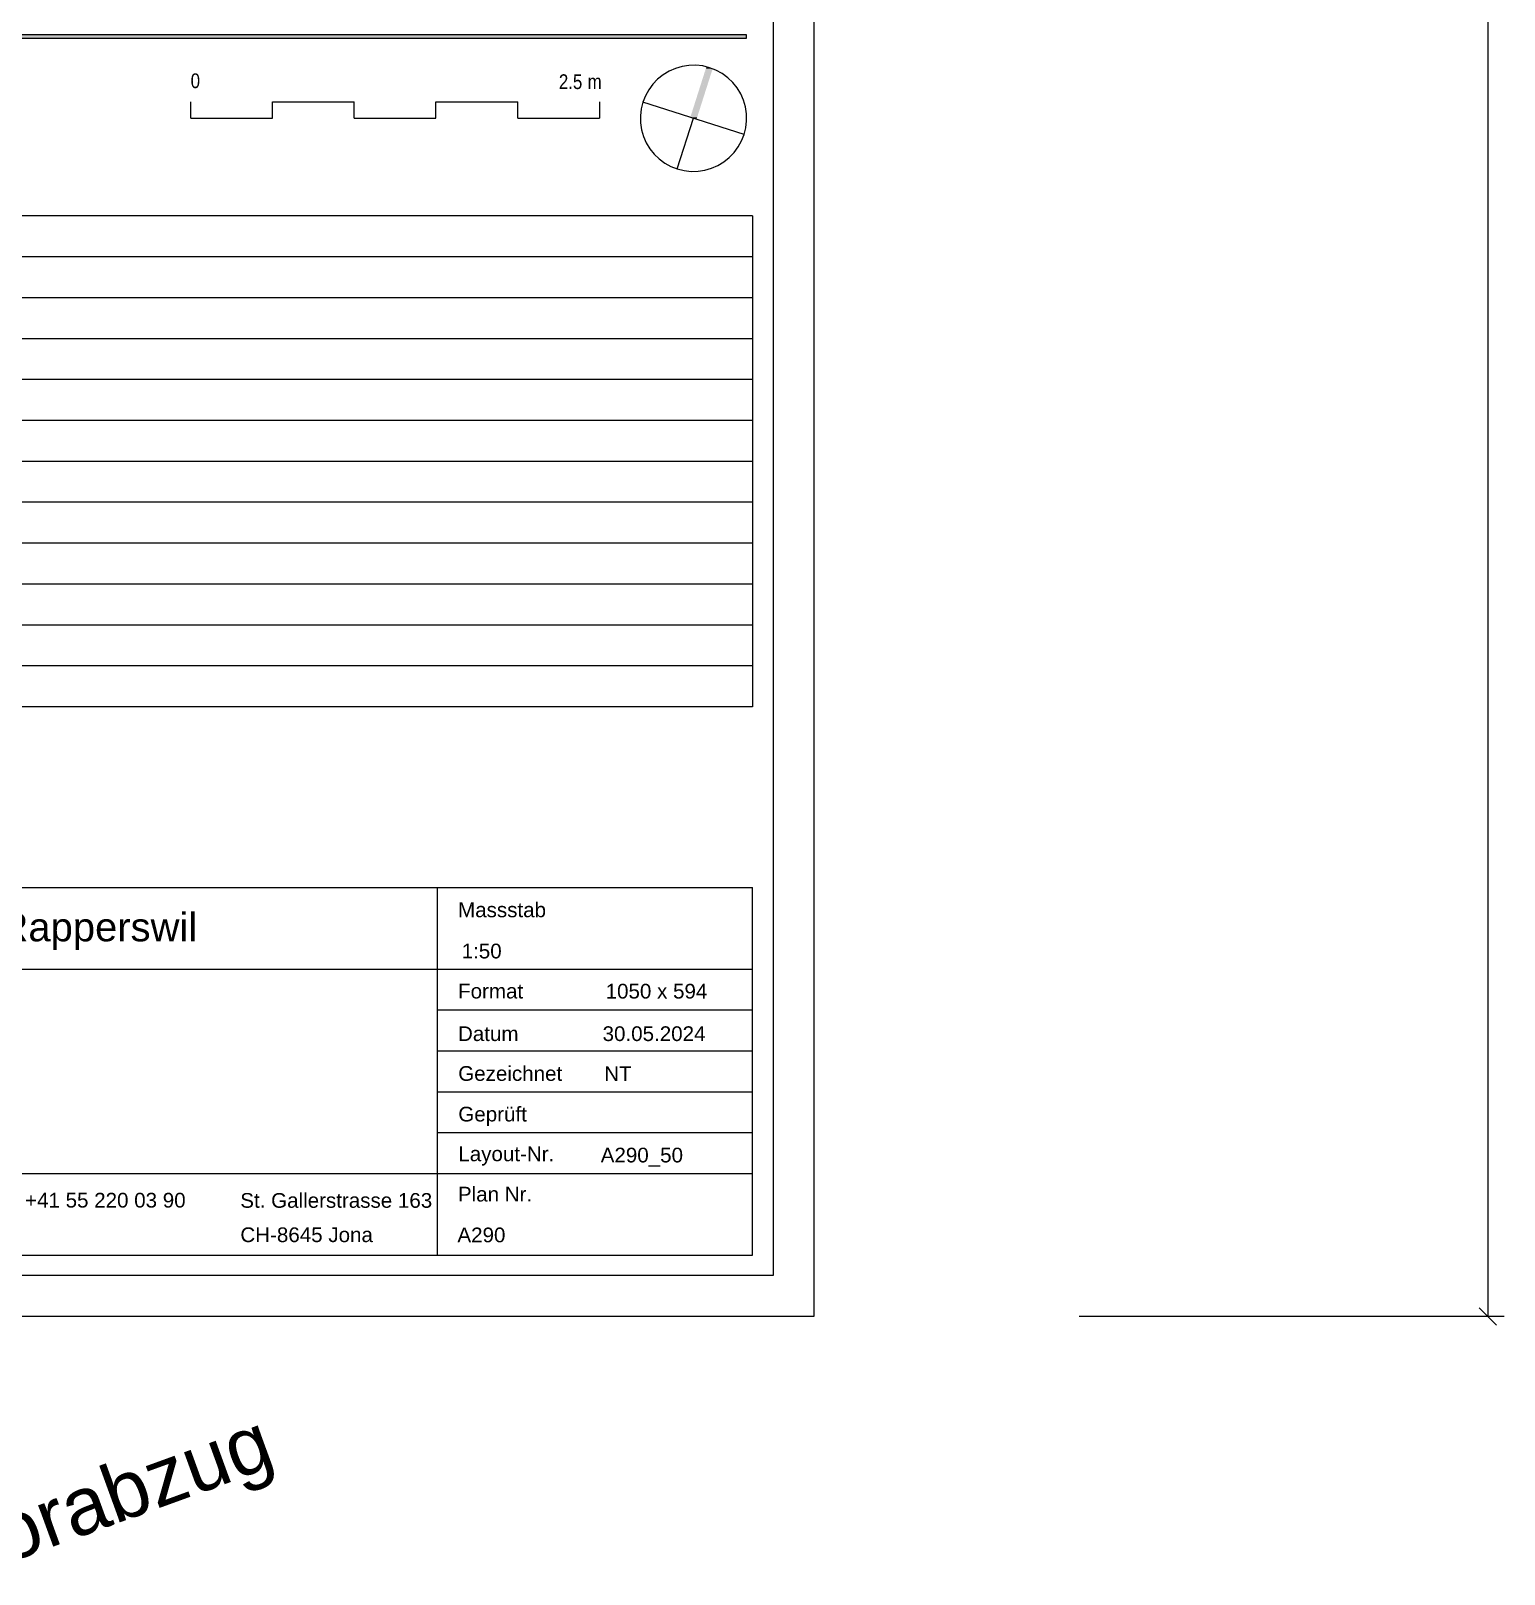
# Model space of a CAD drawing. Extents: x 885 to 2021, y 330 to 1122.
# Drawn here: x 1840.6 to 2020.8, y 330.4 to 519.3 of the extents above; entities that cross this region are included whole.
import ezdxf

# ---------------------------------------------------------------- set-up
doc = ezdxf.new("R2010")
doc.units = 0
doc.layers.get('0').update_dxf_attribs({"lineweight": 18})
doc.layers.add('800 Plankopf', color=7, linetype='Continuous', lineweight=25)
doc.layers.add('P11_Plankopf_Ausführung_AF_4_800 Plankopf', color=7, linetype='Continuous', lineweight=25)
for name, color, linetype, lineweight, true_color in [('GP_Kopf', 7, 'Continuous', 25, 0xffff80), ('GP_Plankopf', 7, 'Continuous', 18, 0xffff80), ('GP_Änderungsindex', 7, 'Continuous', 25, 0xffff80)]:
    doc.layers.add(name, color=color, linetype=linetype, lineweight=lineweight, true_color=true_color)
doc.styles.get("Standard").update_dxf_attribs({"font": 'arial.ttf'})

# ---------------------------------------------------------------- blocks, each defined once
blk = doc.blocks.new('Polygon-A0T8DHY5AL', base_point=(891.37, 366.97))
at = {"color": 0, "linetype": 'ByBlock', "lineweight": -2, "ltscale": 0.25}
for p, q in [((1931.37, 951.03), (1931.37, 366.97)), ((1931.37, 366.97), (891.37, 366.97))]:
    blk.add_line(p, q, dxfattribs=at)
blk = doc.blocks.new('Polygon-A0T8DHY7AL', base_point=(886.37, 361.97))
at = {"color": 0, "linetype": 'ByBlock', "lineweight": -2, "ltscale": 0.25}
for p, q in [((1936.37, 955.97), (1936.37, 361.97)), ((1936.37, 361.97), (886.37, 361.97))]:
    blk.add_line(p, q, dxfattribs=at)
blk = doc.blocks.new('Maß-A0T8DHY9AL', base_point=(1968.8, 360.91))
at = {"color": 0, "linetype": 'ByBlock', "lineweight": -2, "ltscale": 0.25}
for p, q in [((2018.8, 955.97), (2018.8, 361.97)), ((2019.86, 360.91), (2017.74, 363.03)), ((2020.8, 361.97), (1968.8, 361.97))]:
    blk.add_line(p, q, dxfattribs=at)
blk = doc.blocks.new('Blockreferenz-A0T8DHYDAL', base_point=(1728.87, 369.47))
at = {"color": 0, "linetype": 'ByBlock', "lineweight": -2, "ltscale": 0.18}
for p, q in [((1728.87, 414.47), (1928.87, 414.47)), ((1890.33, 369.47), (1890.33, 414.47)), ((1928.87, 369.47), (1928.87, 414.47)), ((1728.87, 404.47), (1928.87, 404.47)), ((1890.33, 399.47), (1928.87, 399.47)), ((1890.33, 394.47), (1928.87, 394.47)), ((1890.33, 389.47), (1928.87, 389.47)), ((1890.33, 384.47), (1928.87, 384.47)), ((1728.87, 379.47), (1928.87, 379.47)), ((1728.87, 369.47), (1928.87, 369.47))]:
    blk.add_line(p, q, dxfattribs=at)
at = {"color": 0, "lineweight": -2, "attachment_point": 1}
for s, insert, char_height in [('{\\fArial;Massstab}', (1892.84, 412.62), 1.8), ('{\\fArial;22-015 Tüchi Etappe 2, 8645 Rapperswil}', (1772.33, 411.37), 3.5), ('{\\fArial;1:50}', (1893.28, 407.58), 1.8), ('{\\fArial;Format}', (1892.84, 402.68), 1.8), ('{\\fArial;1050 x 594}', (1910.89, 402.67), 1.8), ('{\\fArial;Datum}', (1892.83, 397.47), 1.8), ('{\\fArial;30.05.2024}', (1910.52, 397.47), 1.8), ('{\\fArial;Gezeichnet}', (1892.86, 392.6), 1.8), ('{\\fArial;NT}', (1910.72, 392.58), 1.8), ('{\\fArial;Geprüft}', (1892.87, 387.63), 1.8), ('{\\fArial;Layout-Nr.}', (1892.87, 382.77), 1.8), ('{\\fArial;A290_50}', (1910.29, 382.62), 1.8), ('{\\fArial;Plan Nr.}', (1892.82, 377.84), 1.8), ('{\\fArial;Tel   +41 55 220 03 90}', (1834.28, 377.1), 1.8), ('{\\fArial;St. Gallerstrasse 163}', (1866.2, 377.07), 1.8), ('{\\fArial;CH-8645 Jona}', (1866.21, 372.87), 1.8), ('{\\fArial;A290}', (1892.76, 372.85), 1.8)]:
    blk.add_mtext(s, dxfattribs=dict(at, insert=insert, char_height=char_height))
blk = doc.blocks.new('Blockreferenz-A0T8DHYFAL', base_point=(1728.69, 436.55))
at = {"color": 0, "linetype": 'ByBlock', "lineweight": -2, "ltscale": 0.25}
for p, q in [((1928.87, 496.61), (1728.69, 496.61)), ((1928.87, 496.61), (1928.87, 436.55)), ((1928.87, 491.6), (1728.69, 491.6)), ((1928.87, 486.6), (1728.69, 486.6)), ((1928.87, 481.59), (1728.69, 481.59)), ((1928.87, 476.59), (1728.69, 476.59)), ((1928.87, 471.58), (1728.69, 471.58)), ((1928.87, 466.58), (1728.69, 466.58)), ((1928.87, 461.58), (1728.69, 461.58)), ((1928.87, 456.57), (1728.69, 456.57)), ((1928.87, 451.57), (1728.69, 451.57)), ((1928.87, 446.56), (1728.69, 446.56)), ((1928.87, 441.56), (1728.69, 441.56)), ((1928.87, 436.55), (1728.69, 436.55))]:
    blk.add_line(p, q, dxfattribs=at)
blk = doc.blocks.new('Referenz-A0T8DI3SAL', base_point=(1729.78, 502.06))
at = {"layer": '800 Plankopf', "color": 0, "linetype": 'Continuous', "lineweight": 13, "ltscale": 0.0169}
for p, q in [((1917.92, 513.89), (1917.25, 513.36)), ((1918.65, 514.33), (1917.92, 513.89)), ((1919.42, 514.67), (1918.65, 514.33)), ((1920.24, 514.91), (1919.42, 514.67)), ((1921.08, 515.03), (1920.24, 514.91)), ((1921.93, 515.05), (1921.08, 515.03)), ((1922.78, 514.96), (1921.93, 515.05)), ((1923.6, 514.75), (1922.78, 514.96)), ((1924.39, 514.44), (1923.6, 514.75)), ((1925.14, 514.03), (1924.39, 514.44)), ((1925.82, 513.53), (1925.14, 514.03)), ((1916.16, 512.06), (1915.75, 511.32)), ((1916.66, 512.75), (1916.16, 512.06)), ((1917.25, 513.36), (1916.66, 512.75)), ((1926.44, 512.94), (1925.82, 513.53)), ((1926.97, 512.27), (1926.44, 512.94)), ((1927.41, 511.55), (1926.97, 512.27)), ((1915.44, 510.53), (1915.23, 509.7)), ((1915.75, 511.32), (1915.44, 510.53)), ((1927.75, 510.77), (1927.41, 511.55)), ((1927.98, 509.95), (1927.75, 510.77)), ((1928.11, 509.11), (1927.98, 509.95)), ((1915.23, 509.7), (1915.14, 508.86)), ((1915.14, 508.86), (1915.16, 508.01)), ((1915.16, 508.01), (1915.28, 507.17)), ((1928.03, 507.41), (1928.13, 508.26)), ((1928.13, 508.26), (1928.11, 509.11)), ((1915.28, 507.17), (1915.52, 506.35)), ((1915.52, 506.35), (1915.86, 505.57)), ((1927.52, 505.8), (1927.83, 506.59)), ((1927.83, 506.59), (1928.03, 507.41)), ((1915.86, 505.57), (1916.3, 504.84)), ((1916.3, 504.84), (1916.83, 504.18)), ((1916.83, 504.18), (1917.44, 503.59)), ((1926.01, 503.76), (1926.6, 504.37)), ((1926.6, 504.37), (1927.11, 505.05)), ((1927.11, 505.05), (1927.52, 505.8)), ((1917.44, 503.59), (1918.13, 503.08)), ((1918.13, 503.08), (1918.87, 502.67)), ((1918.87, 502.67), (1919.66, 502.36)), ((1919.66, 502.36), (1920.49, 502.16)), ((1923.03, 502.21), (1923.84, 502.44)), ((1923.84, 502.44), (1924.62, 502.79)), ((1924.62, 502.79), (1925.35, 503.23)), ((1925.35, 503.23), (1926.01, 503.76)), ((1920.49, 502.16), (1921.34, 502.06)), ((1921.34, 502.06), (1922.19, 502.08)), ((1922.19, 502.08), (1923.03, 502.21))]:
    blk.add_line(p, q, dxfattribs=at)
at = {"layer": '800 Plankopf', "color": 0, "lineweight": 13}
for p, q in [((1860.13, 508.56), (1860.13, 510.56)), ((1870.13, 510.56), (1880.13, 510.56)), ((1870.13, 508.56), (1870.13, 510.56)), ((1880.13, 508.56), (1880.13, 510.56)), ((1890.13, 508.56), (1890.13, 510.56)), ((1890.13, 510.56), (1900.13, 510.56)), ((1900.13, 508.56), (1900.13, 510.56)), ((1910.13, 510.56), (1910.13, 508.56)), ((1927.83, 506.59), (1915.44, 510.53)), ((1860.13, 508.56), (1870.13, 508.56)), ((1880.13, 508.56), (1890.13, 508.56)), ((1900.13, 508.56), (1910.13, 508.56)), ((1919.66, 502.36), (1921.63, 508.56))]:
    blk.add_line(p, q, dxfattribs=at)
at = {"layer": '800 Plankopf', "color": 0, "linetype": 'Continuous', "lineweight": 0, "ltscale": 0.0169}
for points in [[(1922.06, 508.68), (1921.25, 508.68), (1923.22, 514.87)], [(1922.01, 508.44), (1923.98, 514.63), (1923.18, 514.63)], [(1923.98, 514.63), (1923.18, 514.63), (1923.22, 514.87)], [(1922.01, 508.44), (1922.06, 508.68), (1921.25, 508.68)]]:
    blk.add_solid(points, dxfattribs=at)
at = {"layer": 'P11_Plankopf_Ausführung_AF_4_800 Plankopf', "color": 0, "linetype": 'Continuous', "lineweight": 13, "ltscale": 16.9}
for p, q in [((1928.13, 518.76), (1730.13, 518.76)), ((1730.13, 518.36), (1928.13, 518.36)), ((1928.13, 518.36), (1928.13, 518.76))]:
    blk.add_line(p, q, dxfattribs=at)
at = {"layer": 'P11_Plankopf_Ausführung_AF_4_800 Plankopf', "color": 0, "linetype": 'Continuous', "lineweight": 0, "ltscale": 0.0169}
for points in [[(1730.13, 518.36), (1928.13, 518.36), (1730.13, 518.76)], [(1928.13, 518.36), (1928.13, 518.76), (1730.13, 518.76)]]:
    blk.add_solid(points, dxfattribs=at)
at = {"layer": '800 Plankopf', "color": 0, "linetype": 'Continuous', "lineweight": 13, "ltscale": 0.0169, "char_height": 1.8, "attachment_point": 1}
for s, insert in [('{\\fArial Narrow;0}', (1860.13, 514.05)), ('{\\fArial Narrow;2.5}', (1905.17, 513.94)), ('{\\fArial Narrow;m}', (1908.69, 513.94))]:
    blk.add_mtext(s, dxfattribs=dict(at, insert=insert))

msp = doc.modelspace()

# ---------------------------------------------------------------- block references
at = {"color": 8, "lineweight": 25, "ltscale": 0.25, "true_color": 0x808080}
msp.add_blockref('Referenz-A0T8DI3SAL', (1729.78, 502.06), dxfattribs=at)
at = {"layer": 'GP_Kopf', "ltscale": 0.25}
for name, p in [('Polygon-A0T8DHY7AL', (886.37, 361.97)), ('Maß-A0T8DHY9AL', (1968.8, 360.91)), ('Polygon-A0T8DHY5AL', (891.37, 366.97))]:
    msp.add_blockref(name, p, dxfattribs=at)
at = {"layer": 'GP_Plankopf', "ltscale": 0.18}
msp.add_blockref('Blockreferenz-A0T8DHYDAL', (1728.87, 369.47), dxfattribs=at)
at = {"layer": 'GP_Änderungsindex', "ltscale": 0.25}
msp.add_blockref('Blockreferenz-A0T8DHYFAL', (1728.69, 436.55), dxfattribs=at)

# ---------------------------------------------------------------- texts
at = {"layer": 'GP_Plankopf', "color": 1, "ltscale": 0.18, "true_color": 0xff0000, "insert": (1829.05, 336.07), "char_height": 7, "attachment_point": 1, "rotation": 20, "line_spacing_factor": 1.257238}
msp.add_mtext('{\\fArial;Vorabzug}', dxfattribs=at)

doc.saveas('drawing.dxf')
